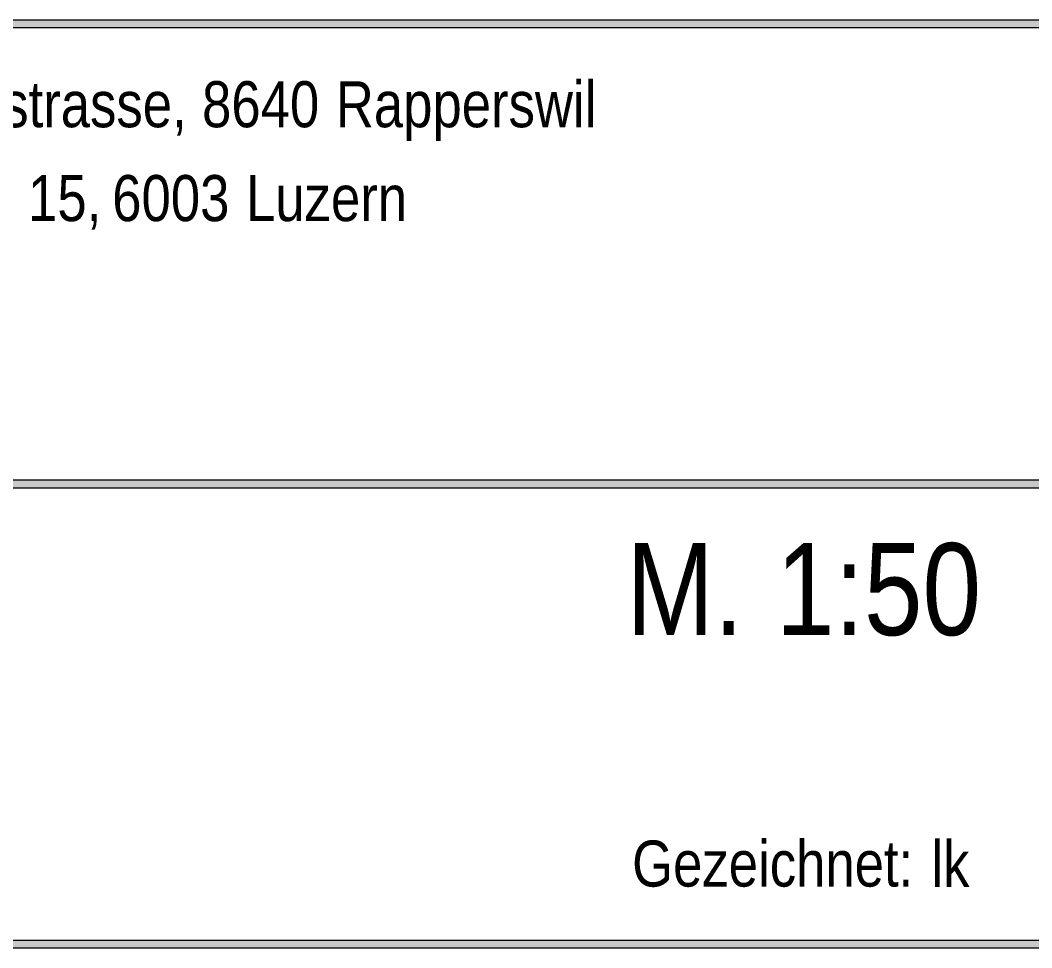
# Model space of a CAD drawing. Extents: x 885 to 2021, y 330 to 1122.
# Drawn here: x 1785.6 to 1840.6, y 583.8 to 634.2 of the extents above; entities that cross this region are included whole.
import ezdxf

# ---------------------------------------------------------------- set-up
doc = ezdxf.new("R2010")
doc.units = 0
doc.layers.get('0').update_dxf_attribs({"lineweight": 18})
doc.layers.add('900 Layout Beschriftungen', color=7, linetype='Continuous', lineweight=25)
doc.layers.add('P11_Plankopf_Ausführung_AF_4_800 Plankopf', color=7, linetype='Continuous', lineweight=25)
doc.styles.get("Standard").update_dxf_attribs({"font": 'arial.ttf'})

# ---------------------------------------------------------------- blocks, each defined once
blk = doc.blocks.new('Referenz-A0T8DI3SAL', base_point=(1729.784, 502.065))
at = {"layer": 'P11_Plankopf_Ausführung_AF_4_800 Plankopf', "color": 0, "linetype": 'Continuous', "lineweight": 13, "ltscale": 16.9}
for p, q in [((1928.133, 634.17), (1730.133, 634.17)), ((1730.133, 633.77), (1928.133, 633.77)), ((1928.133, 609.17), (1730.133, 609.17)), ((1730.133, 608.77), (1928.133, 608.77)), ((1928.133, 584.17), (1730.133, 584.17)), ((1730.133, 583.77), (1928.133, 583.77))]:
    blk.add_line(p, q, dxfattribs=at)
at = {"layer": 'P11_Plankopf_Ausführung_AF_4_800 Plankopf', "color": 0, "linetype": 'Continuous', "lineweight": 0, "ltscale": 0.0169}
for points in [[(1730.133, 633.77), (1928.133, 633.77), (1730.133, 634.17)], [(1928.133, 633.77), (1928.133, 634.17), (1730.133, 634.17)], [(1730.133, 608.77), (1928.133, 608.77), (1730.133, 609.17)], [(1928.133, 608.77), (1928.133, 609.17), (1730.133, 609.17)], [(1730.133, 583.77), (1928.133, 583.77), (1730.133, 584.17)], [(1928.133, 583.77), (1928.133, 584.17), (1730.133, 584.17)]]:
    blk.add_solid(points, dxfattribs=at)
at = {"layer": '900 Layout Beschriftungen', "color": 0, "lineweight": 13, "attachment_point": 1}
for s, insert, char_height in [('{\\fArial Narrow;M.}', (1818.545, 605.756), 5), ('{\\fArial Narrow;1:50}', (1826.681, 605.756), 5), ('{\\fArial Narrow;lk}', (1835.126, 589.579), 2.5)]:
    blk.add_mtext(s, dxfattribs=dict(at, insert=insert, char_height=char_height))
at = {"layer": 'P11_Plankopf_Ausführung_AF_4_800 Plankopf', "color": 0, "linetype": 'Continuous', "lineweight": 13, "ltscale": 0.0169, "char_height": 2.5, "attachment_point": 1}
for s, insert in [('{\\fArial Narrow;Jonastrasse,}', (1778.41, 630.856)), ('{\\fArial Narrow;8640}', (1795.481, 630.856)), ('{\\fArial Narrow;Rapperswil}', (1802.754, 630.856)), ('{\\fArial Narrow;15,}', (1786.025, 625.755)), ('{\\fArial Narrow;6003}', (1790.598, 625.755)), ('{\\fArial Narrow;Luzern}', (1797.871, 625.755)), ('{\\fArial Narrow;Gezeichnet:}', (1818.857, 589.595))]:
    blk.add_mtext(s, dxfattribs=dict(at, insert=insert))

msp = doc.modelspace()

# ---------------------------------------------------------------- block references
at = {"color": 8, "lineweight": 25, "ltscale": 0.25, "true_color": 0x808080}
msp.add_blockref('Referenz-A0T8DI3SAL', (1729.784, 502.065), dxfattribs=at)

doc.saveas('drawing.dxf')
